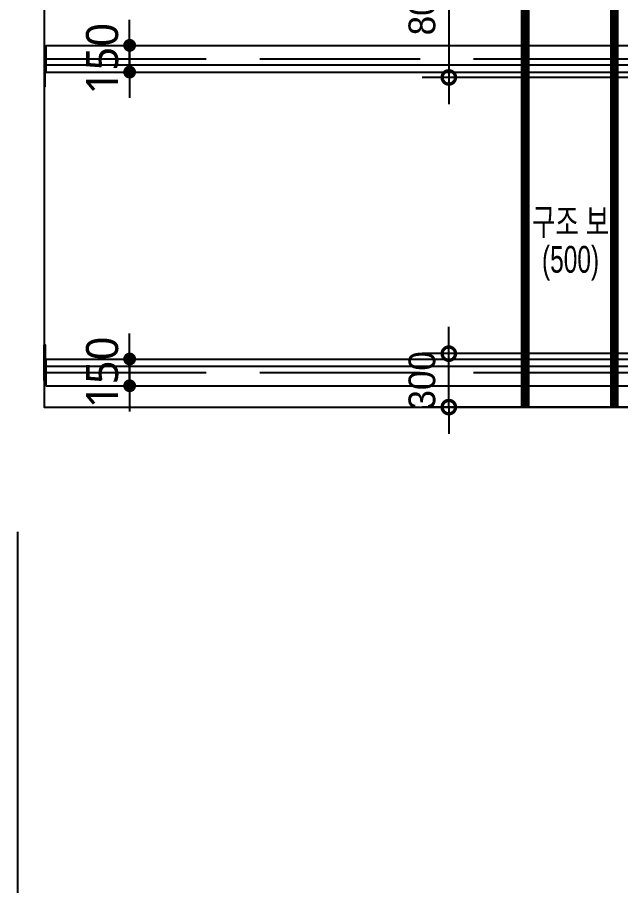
# Model space of a CAD drawing. Header units: millimetres. Extents: x -95754 to 177808, y 34455 to 149960.
# Drawn here: x 170904 to 174289, y 125920 to 130792 of the extents above; entities that cross this region are included whole.
import ezdxf
from ezdxf.enums import TextEntityAlignment as Align

# ---------------------------------------------------------------- set-up
doc = ezdxf.new("R2010")
doc.units = ezdxf.units.MM
doc.header["$LTSCALE"] = 300
doc.linetypes.add('xs-1f_plan$0$HID', pattern=[4, 3, -1])
doc.layers.get('Defpoints').update_dxf_attribs({"color": 151})
doc.layers.add('A-CEN', color=1, linetype='Continuous')
doc.layers.add('S-STEEL', color=7, linetype='Continuous')
doc.layers.add('A-ETC-전기 NOPLOT', color=163, linetype='Continuous', plot=False)
doc.styles.add('Gtx', font='')
doc.styles.add('xs-1f_plan$0$Gdim', font='malgun.ttf')
doc.styles.get('Gtx').set_extended_font_data('Dotum')
doc.dimstyles.new('Gdim300', dxfattribs={"dimscale": 300, "dimtxt": 3, "dimasz": 6, "dimexe": 1.5, "dimexo": 2, "dimgap": 1, "dimtad": 1, "dimdec": 0, "dimzin": 0, "dimdsep": 46, "dimlunit": 6, "dimtxsty": 'Gtx', "dimblk": 'DOTSMALL', "dimblk1": 'DOTSMALL', "dimblk2": 'DOTSMALL', "dimcen": 1.5, "dimdle": 1.5, "dimclrd": 1, "dimclre": 1, "dimclrt": 256, "dimazin": 0, "dimtfac": 1, "dimtdec": 0, "dimtix": 1, "dimtmove": 2, "dimatfit": 3, "dimldrblk": 'DOTSMALL', "dimfxl": 1, "dimtolj": 1, "dimtzin": 0, "dimlwd": -1, "dimlwe": -1, "dimarcsym": 0})
doc.dimstyles.new('xs-1f_plan$0$Gdim200', dxfattribs={"dimscale": 200, "dimtxt": 3, "dimasz": 1.2, "dimexe": 2, "dimexo": 3, "dimgap": 1, "dimtad": 1, "dimdsep": 46, "dimlunit": 6, "dimtxsty": 'xs-1f_plan$0$Gdim', "dimblk1": 'xs-1f_plan$0$_CIDOT', "dimblk2": 'xs-1f_plan$0$_CIDOT', "dimsah": 1, "dimcen": 2.5, "dimdle": 2, "dimclrd": 1, "dimclre": 1, "dimclrt": 3, "dimazin": 2, "dimtfac": 1, "dimtix": 1, "dimtmove": 2, "dimatfit": 3, "dimldrblk": 'xs-1f_plan$0$_CIDOT', "dimfxl": 2, "dimtolj": 1, "dimtzin": 0, "dimarcsym": 0})

# ---------------------------------------------------------------- blocks, each defined once
blk = doc.blocks.new('_DotSmall')
at = {"color": 0, "linetype": 'ByBlock', "const_width": 0.5}
blk.add_lwpolyline([(-0.0625, 0, 1), (0.0625, 0, 1)], format="xyb", close=True, dxfattribs=at)
blk = doc.blocks.new('*D2640')
at = {"layer": 'A-ETC-전기 NOPLOT', "color": 1, "transparency": 16777216}
for p, q in [((1207609.4, -85813.9), (1207609.4, -85663.9)), ((1209533.1, -85813.9), (1207459.4, -85813.9)), ((1207609.4, -86113.9), (1207609.4, -85813.9)), ((1209533.1, -86113.9), (1207459.4, -86113.9)), ((1207609.4, -86113.9), (1207609.4, -86263.9))]:
    blk.add_line(p, q, dxfattribs=at)
at = {"layer": 'Defpoints', "color": 0, "transparency": 16777216}
for p in [(1207609.4, -85813.9), (1209683.1, -85813.9), (1209683.1, -86113.9)]:
    blk.add_point(p, dxfattribs=at)
at = {"layer": 'A-ETC-전기 NOPLOT', "color": 1, "transparency": 16777216, "xscale": 150, "yscale": 150, "zscale": 150}
for p, rotation in [((1207609.4, -85813.9), 270), ((1207609.4, -86113.9), 90)]:
    blk.add_blockref('_DotSmall', p, dxfattribs=dict(at, rotation=rotation))
at = {"layer": 'A-ETC-전기 NOPLOT', "transparency": 16777216, "insert": (1207459.3, -85963.9), "char_height": 150, "attachment_point": 5, "rotation": 90, "style": 'Gtx'}
blk.add_mtext('\\A1;300', dxfattribs=at)
blk = doc.blocks.new('*D2642')
at = {"layer": 'A-ETC-전기 NOPLOT', "color": 1, "transparency": 16777216}
for p, q in [((1207609.4, -83313.9), (1207609.4, -84413.9)), ((1209533.1, -83463.9), (1207459.4, -83463.9)), ((1209533.1, -84263.9), (1207459.4, -84263.9))]:
    blk.add_line(p, q, dxfattribs=at)
at = {"layer": 'Defpoints', "color": 0, "transparency": 16777216}
for p in [(1209683.1, -83463.9), (1207609.4, -84263.9), (1209683.1, -84263.9)]:
    blk.add_point(p, dxfattribs=at)
at = {"layer": 'A-ETC-전기 NOPLOT', "color": 1, "transparency": 16777216, "xscale": 150, "yscale": 150, "zscale": 150}
for p, rotation in [((1207609.4, -83463.9), 90), ((1207609.4, -84263.9), 270)]:
    blk.add_blockref('_DotSmall', p, dxfattribs=dict(at, rotation=rotation))
at = {"layer": 'A-ETC-전기 NOPLOT', "transparency": 16777216, "insert": (1207459.3, -83863.9), "char_height": 150, "attachment_point": 5, "rotation": 90, "style": 'Gtx'}
blk.add_mtext('\\A1;800', dxfattribs=at)
blk = doc.blocks.new('xs-1f_plan$0$_CIDOT')
at = {"color": 0, "linetype": 'ByBlock'}
blk.add_line((2, 0), (-1, 0), dxfattribs=at)
at = {"color": 0, "linetype": 'ByBlock', "const_width": 0.5}
blk.add_lwpolyline([(-0.25, 0, 1), (0.25, 0, 1)], format="xyb", close=True, dxfattribs=at)
blk = doc.blocks.new('*D2656')
at = {"layer": 'Defpoints', "color": 155, "lineweight": -2, "transparency": 16777216}
for p, q in [((1205818.1, -85771.9), (1205818.1, -85699.9)), ((1205518.1, -85843.9), (1205938.1, -85843.9)), ((1205818.1, -85993.9), (1205818.1, -85843.9)), ((1205518.1, -85993.9), (1205938.1, -85993.9)), ((1205818.1, -86065.9), (1205818.1, -86137.9))]:
    blk.add_line(p, q, dxfattribs=at)
at = {"layer": 'Defpoints', "color": 0, "transparency": 16777216}
for p in [(1205338.1, -85843.9), (1205818.1, -85843.9), (1205338.1, -85993.9)]:
    blk.add_point(p, dxfattribs=at)
at = {"layer": 'Defpoints', "color": 155, "lineweight": -2, "transparency": 16777216, "xscale": 71.99999999999994, "yscale": 71.99999999999994, "zscale": 71.99999999999994}
for p, rotation in [((1205818.1, -85843.9), 270), ((1205818.1, -85993.9), 90)]:
    blk.add_blockref('xs-1f_plan$0$_CIDOT', p, dxfattribs=dict(at, rotation=rotation))
at = {"layer": 'Defpoints', "color": 155, "transparency": 16777216, "insert": (1205664.6, -85918.9), "char_height": 180, "attachment_point": 5, "rotation": 90, "style": 'xs-1f_plan$0$Gdim'}
blk.add_mtext('\\A1;150', dxfattribs=at)
blk = doc.blocks.new('*D2653')
at = {"layer": 'Defpoints', "color": 155, "lineweight": -2, "transparency": 16777216}
for p, q in [((1205818.1, -84011.9), (1205818.1, -83939.9)), ((1205518.1, -84083.9), (1205938.1, -84083.9)), ((1205818.1, -84233.9), (1205818.1, -84083.9)), ((1205518.1, -84233.9), (1205938.1, -84233.9)), ((1205818.1, -84305.9), (1205818.1, -84377.9))]:
    blk.add_line(p, q, dxfattribs=at)
at = {"layer": 'Defpoints', "color": 0, "transparency": 16777216}
for p in [(1205338.1, -84083.9), (1205818.1, -84083.9), (1205338.1, -84233.9)]:
    blk.add_point(p, dxfattribs=at)
at = {"layer": 'Defpoints', "color": 155, "lineweight": -2, "transparency": 16777216, "xscale": 71.99999999999994, "yscale": 71.99999999999994, "zscale": 71.99999999999994}
for p, rotation in [((1205818.1, -84083.9), 270), ((1205818.1, -84233.9), 90)]:
    blk.add_blockref('xs-1f_plan$0$_CIDOT', p, dxfattribs=dict(at, rotation=rotation))
at = {"layer": 'Defpoints', "color": 155, "transparency": 16777216, "insert": (1205664.6, -84158.9), "char_height": 180, "attachment_point": 5, "rotation": 90, "style": 'xs-1f_plan$0$Gdim'}
blk.add_mtext('\\A1;150', dxfattribs=at)
blk = doc.blocks.new('연도01')
at = {"layer": 'A-ETC-전기 NOPLOT'}
for p, q in [((1205338.083, -84193.916), (1211338.083, -84193.916)), ((1205338.083, -84233.916), (1211338.083, -84233.916)), ((1205338.083, -85843.916), (1211338.083, -85843.916)), ((1205338.083, -85883.916), (1211338.083, -85883.916))]:
    blk.add_line(p, q, dxfattribs=at)
at = {"layer": 'A-ETC-전기 NOPLOT', "const_width": 50, "elevation": 0, "flags": 128}
for points in [[(1208038.083, -79713.916), (1208038.083, -86113.916)], [(1208538.083, -79713.916), (1208538.083, -86113.916)]]:
    blk.add_lwpolyline(points, dxfattribs=at)
at = {"layer": 'A-ETC-전기 NOPLOT', "elevation": 0}
blk.add_lwpolyline([(1205338.083, -79713.916), (1205338.083, -86113.916), (1211338.083, -86113.916), (1211338.083, -79713.916)], close=True, dxfattribs=at)
at = {"layer": 'A-ETC-전기 NOPLOT'}
for points in [[(1205338.083, -84313.916), (1205344.083, -84313.916), (1205344.083, -84113.916), (1205338.083, -84113.916)], [(1205338.083, -85763.916), (1205344.083, -85763.916), (1205344.083, -85963.916), (1205338.083, -85963.916)]]:
    blk.add_lwpolyline(points, close=True, dxfattribs=at)
at = {"layer": 'S-STEEL', "color": 253, "ltscale": 4}
for p, q in [((1205338.082, -84083.916), (1205338.082, -84233.916)), ((1205338.082, -85843.916), (1205338.082, -85993.916))]:
    blk.add_line(p, q, dxfattribs=at)
at = {"layer": 'S-STEEL', "ltscale": 4}
for p, q in [((1205348.082, -84083.916), (1211028.083, -84083.916)), ((1205348.082, -84083.916), (1205348.082, -84233.916)), ((1205348.082, -84233.916), (1211028.083, -84233.916)), ((1205348.082, -85843.916), (1211028.083, -85843.916)), ((1205348.082, -85843.916), (1205348.082, -85993.916)), ((1205348.082, -85993.916), (1211028.083, -85993.916))]:
    blk.add_line(p, q, dxfattribs=at)
at = {"layer": 'S-STEEL', "color": 253, "linetype": 'xs-1f_plan$0$HID'}
for p, q in [((1205348.082, -84158.916), (1211028.083, -84158.916)), ((1205348.082, -85918.916), (1211028.083, -85918.916))]:
    blk.add_line(p, q, dxfattribs=at)
at = {"layer": 'A-ETC-전기 NOPLOT', "style": 'Gtx', "width": 0.7}
for s, p in [('구조 보', (1208292.489, -85148.719)), ('(500)', (1208292.489, -85359.55))]:
    blk.add_text(s, height=150, dxfattribs=at).set_placement(p, align=Align.CENTER)
at = {"layer": 'A-ETC-전기 NOPLOT'}
for base, p1, p2, angle, picture, middle in [((1207609.429, -84263.916), (1209683.083, -83463.916), (1209683.083, -84263.916), 90, '*D2642', (1207459.327, -83863.916)), ((1207609.429, -85813.916), (1209683.083, -86113.916), (1209683.083, -85813.916), 270, '*D2640', (1207459.327, -85963.916))]:
    dim = blk.add_linear_dim(base=base, p1=p1, p2=p2, angle=angle, dimstyle='Gdim300', override={"dimtxt": 0.5, "dimasz": 0.5, "dimexe": 0.5, "dimexo": 0.5, "dimgap": 0.25, "dimdle": 0.5}, dxfattribs=at)
    dim.commit()
    dim.dimension.update_dxf_attribs({"geometry": picture, "text_midpoint": middle})
at = {"layer": 'Defpoints'}
for base, p1, p2, picture, middle in [((1205818.082, -84083.916), (1205338.082, -84233.916), (1205338.082, -84083.916), '*D2653', (1205664.597, -84158.916)), ((1205818.082, -85843.916), (1205338.082, -85993.916), (1205338.082, -85843.916), '*D2656', (1205664.597, -85918.916))]:
    dim = blk.add_linear_dim(base=base, p1=p1, p2=p2, angle=90, dimstyle='xs-1f_plan$0$Gdim200', override={"dimscale": 60, "dimzin": 8, "dimclrd": 155, "dimclre": 155, "dimclrt": 155}, dxfattribs=at)
    dim.commit()
    dim.dimension.update_dxf_attribs({"geometry": picture, "text_midpoint": middle})

msp = doc.modelspace()

# ---------------------------------------------------------------- linework, layer by layer
at = {"layer": 'A-CEN'}
msp.add_line((170903.6, 127905), (170903.6, 115176.1), dxfattribs=at)
at = {"layer": 'A-ETC-전기 NOPLOT', "elevation": 0}
msp.add_lwpolyline([(171053.6, 135005), (171053.6, 128605), (177053.6, 128605), (177053.6, 135005)], close=True, dxfattribs=at)
at = {"layer": 'A-ETC-전기 NOPLOT'}
for points in [[(171053.6, 130405), (171059.6, 130405), (171059.6, 130605), (171053.6, 130605)], [(171053.6, 128955), (171059.6, 128955), (171059.6, 128755), (171053.6, 128755)]]:
    msp.add_lwpolyline(points, close=True, dxfattribs=at)

# ---------------------------------------------------------------- block references
msp.add_blockref('연도01', (-1034284.5, 214718.9))

doc.saveas('drawing.dxf')
